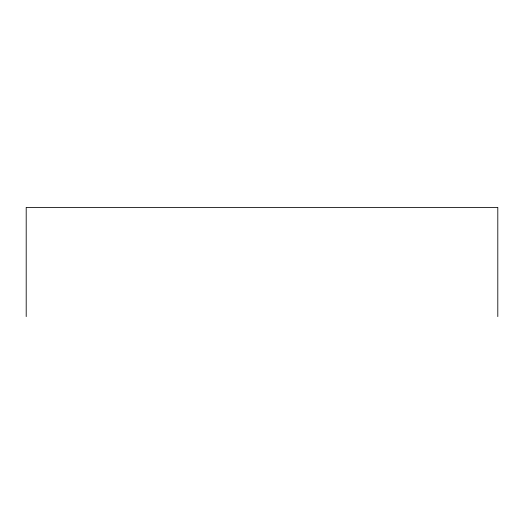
<?xml version="1.0" encoding="UTF-8"?>
<svg xmlns="http://www.w3.org/2000/svg" width="524" height="524" viewBox="0 0 524 524"><rect width="100%" height="100%" fill="white"/><g stroke="black" fill="none" stroke-linecap="round" stroke-linejoin="round"><path stroke-width="0.79" d="M497.8 316.601L497.8 207.399L26.2 207.399L26.2 316.601"/></g></svg>
